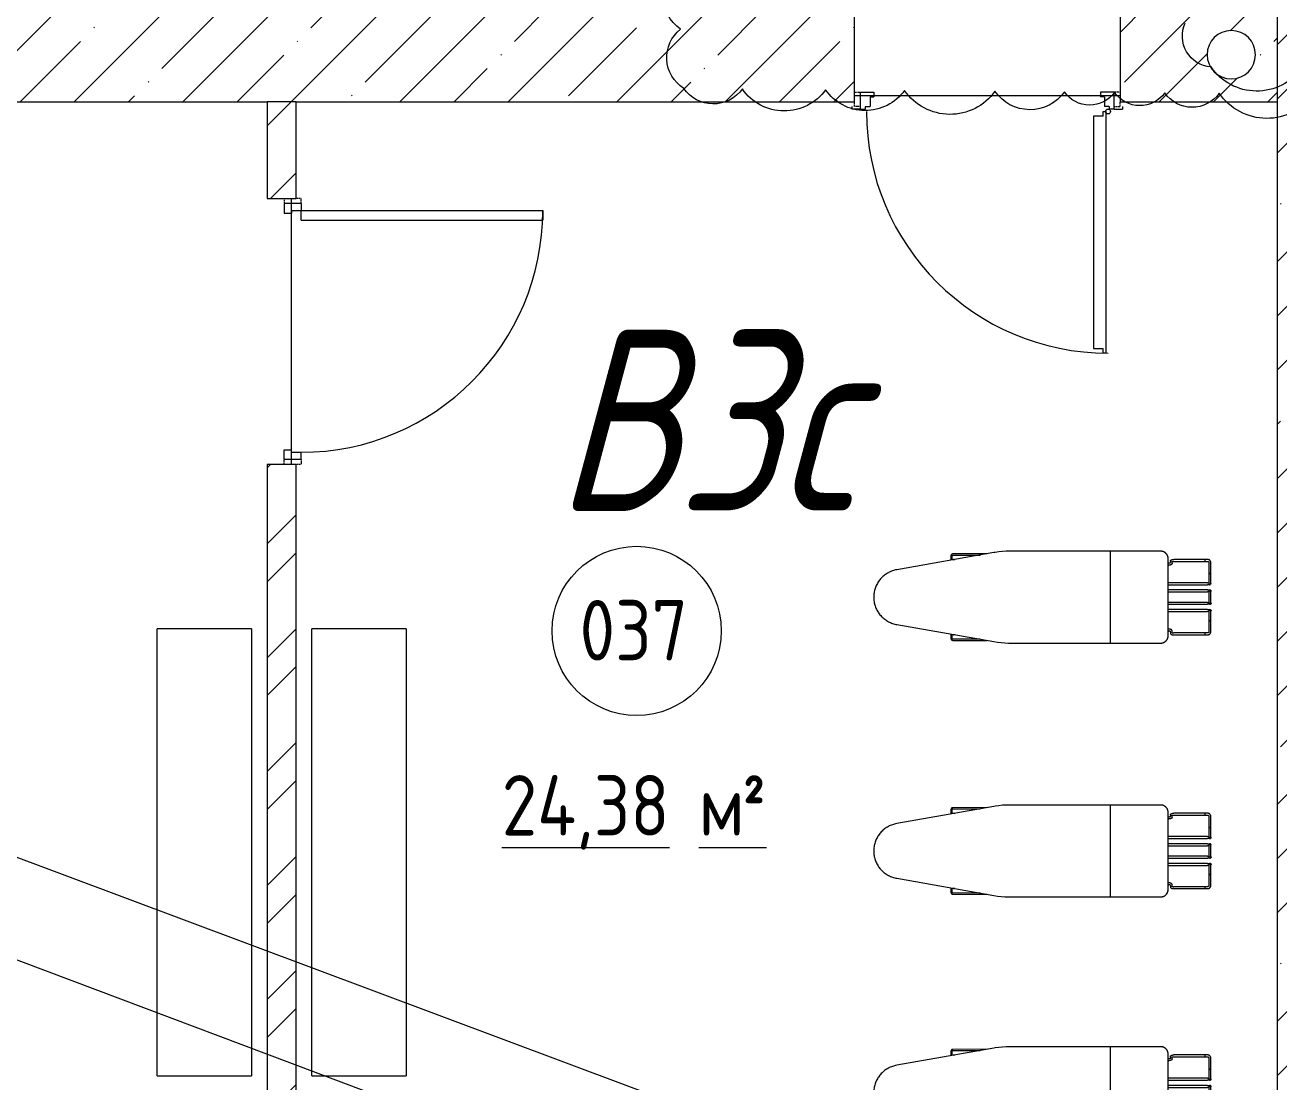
# Model space of a CAD drawing. Header units: millimetres. Extents: x -515342 to 330399, y -224905 to 507333.
# Drawn here: x -277410 to -272221, y -183124 to -178752 of the extents above; entities that cross this region are included whole.
import ezdxf

# ---------------------------------------------------------------- set-up
doc = ezdxf.new("R2010")
doc.units = ezdxf.units.MM
doc.linetypes.add('ASVP_Невидимые', pattern=[5, 3, -2])
doc.layers.get('0').update_dxf_attribs({"lineweight": 0})
for name, color, linetype, lineweight in [('Двери', 7, 'Continuous', 0), ('Марки помещений', 7, 'Continuous', 0), ('Мебель', 7, 'Continuous', 0), ('Оборудование', 7, 'Continuous', 0), ('Ответы', 4, 'Continuous', 0), ('Перекрытие', 7, 'Continuous', 0), ('Стены внутренние', 7, 'Continuous', 0), ('Стены несущие', 7, 'Continuous', 0), ('Стены перегородки', 7, 'Continuous', 0), ('Стены штриховка', 7, 'Continuous', 0), ('экспертиза ДУ', 1, 'Continuous', 0), ('экспертиза категории', 1, 'Continuous', 0)]:
    doc.layers.add(name, color=color, linetype=linetype, lineweight=lineweight)
doc.styles.add('GOST Common_1', font='', dxfattribs={"width": 0.9, "height": 250})
doc.styles.add('GOST Common_2', font='', dxfattribs={"width": 0.9, "height": 250})
doc.styles.add('mytext', font='isocpeur.ttf', dxfattribs={"width": 0.8, "oblique": 14.999978})
doc.styles.get('GOST Common_1').set_extended_font_data('GOST Common')
doc.styles.get('GOST Common_2').set_extended_font_data('GOST Common')

# ---------------------------------------------------------------- blocks, each defined once
blk = doc.blocks.new('СД_Люблино_Фасады_rvt-1-О_АР_П_-1_-3_000_План -1 этажа')
at = {"layer": 'Стены внутренние'}
h = blk.add_hatch(dxfattribs=at)
h.set_pattern_fill('FP_1', color=256, style=0, pattern_type=2)
h.set_pattern_definition([(45, (0, 0), (-224.5064, 224.5064), []), (45, (224.5, 0), (-224.5064, 224.5064), [396.875, -79.375, 3.353, -76.022])])
h.paths.add_polyline_path([(101935, 200), (101935, 7050), (101435, 7050), (101435, 200), (101545, 200)])
h.paths.add_polyline_path([(101935, 8550), (101935, 15405), (101435, 15405), (101435, 8550), (101545, 8550)])
at = {"layer": 'Стены несущие'}
blk.add_line((101435, 7050), (101435, 200), dxfattribs=at)
blk = doc.blocks.new('Дверь_Стальная_1 полотно - АР_Дверь_Внутренняя_1050х2080h_коробка__Г_Пр-10053426-О_АР_П_-1_-3_000_План -1 этажа')
at = {"layer": 'Двери', "lineweight": 18}
for p, q in [((-490, 235), (-490, 1235)), ((-490, 1235), (-480, 1235)), ((-480, 1235), (-480, 1215)), ((-439, 1215), (-480, 1215)), ((-439, 255), (-439, 1215)), ((-560, 215), (-560, 225)), ((-525, 225), (-560, 225)), ((-525, 225), (-505, 225)), ((-525, 225), (-525, 155)), ((-505, 215), (-505, 225)), ((-505, 215), (-485, 215)), ((-480, 235), (-490, 235)), ((-485, 174), (-485, 215)), ((-480, 255), (-480, 235)), ((-480, 255), (-439, 255)), ((505, 215), (485, 215)), ((485, 174), (485, 215)), ((525, 225), (505, 225)), ((505, 215), (505, 225)), ((525, 225), (525, 155)), ((525, 225), (560, 225)), ((560, 215), (560, 225)), ((-485, 174), (-469, 174)), ((-469, 155), (-469, 174)), ((485, 174), (469, 174)), ((469, 155), (469, 174)), ((-525, 155), (-469, 155)), ((525, 155), (469, 155))]:
    blk.add_line(p, q, dxfattribs=at)
at = {"layer": 'Двери', "linetype": 'ASVP_Невидимые', "lineweight": 18}
for p, q in [((-550, 215), (-550, 195)), ((-525, 215), (-550, 215)), ((525, 215), (550, 215)), ((550, 215), (550, 195)), ((-550, 155), (-525, 155)), ((550, 155), (525, 155))]:
    blk.add_line(p, q, dxfattribs=at)
at = {"layer": 'Двери', "lineweight": 18}
blk.add_circle((-500, 235), 10, dxfattribs=at)
blk.add_arc((-500, 235), 1000, 0, 90, dxfattribs=at)
blk = doc.blocks.new('Дверь_Деревянная_1 полотно - АР_Дверь_Межкомнатная_1000х2000h_полотно__Г_Пр-10560729-О_АР_П_-1_-3_000_План -1 этажа')
at = {"layer": 'Двери', "lineweight": 18}
for p, q in [((-500, 80), (-500, 1080)), ((-500, 1080), (-460, 1080)), ((-460, 80), (-460, 1080)), ((-530, 80), (-500, 80)), ((-530, 80), (-530, 10)), ((-500, 40), (-500, 80)), ((-460, 80), (-500, 80)), ((530, 80), (500, 80)), ((500, 40), (500, 80)), ((530, 80), (530, 10)), ((-530, 10), (-490, 10)), ((-500, 40), (-490, 40)), ((-490, 10), (-490, 40)), ((500, 40), (490, 40)), ((490, 10), (490, 40)), ((530, 10), (490, 10))]:
    blk.add_line(p, q, dxfattribs=at)
at = {"layer": 'Двери', "linetype": 'ASVP_Невидимые', "lineweight": 18}
for p, q in [((-550, 80), (-550, 60)), ((-530, 80), (-550, 80)), ((530, 80), (550, 80)), ((550, 80), (550, 60)), ((-550, 10), (-530, 10)), ((550, 10), (530, 10))]:
    blk.add_line(p, q, dxfattribs=at)
at = {"layer": 'Двери', "lineweight": 18}
blk.add_arc((-500, 80), 1000, 0, 90, dxfattribs=at)
blk = doc.blocks.new('doska-gladilnaya - doska-gladilnaya-9878633-О_АР_П_-1_-3_000_План -1 этажа')
at = {"layer": 'Оборудование'}
for p, q in [((-647.5, 156.1), (-656.9, 156.1)), ((-516.9, 156.1), (-647.5, 156.1)), ((-647.5, 155.9), (-647.5, 156.1)), ((-647.5, 156), (-647.5, 148.3)), ((-493.7, 160.1), (-493.7, -159.9)), ((160.7, 190.1), (-463.7, 190.1)), ((-253.5, -189.9), (-253.5, 190.1)), ((629.6, 113.4), (227.5, 184.3)), ((397.5, 178.9), (254.8, 179.5)), ((284, 174.3), (397.5, 173.9)), ((388.9, 155.8), (394.6, 155.8)), ((400, 171.4), (400, 153.5)), ((405, 152.6), (405, 171.4)), ((-670.9, 142.1), (-670.9, 97.6)), ((-662.9, 97.6), (-662.9, 142.1)), ((-656.9, 148.1), (-647.5, 148.1)), ((-647.5, 148.2), (-647.5, 148.5)), ((-647.5, 148.1), (-516.9, 148.1)), ((-510.9, 148.1), (-510.4, 140)), ((-502.5, 140.5), (-502.9, 148.5)), ((-493.7, 140.4), (-496.5, 140.4)), ((-496.5, 132.4), (-493.7, 132.4)), ((-662.9, 97.6), (-670.9, 97.6)), ((-670.9, 97.5), (-670.9, 65.7)), ((-670.8, 97.5), (-666.9, 97.5)), ((-666.9, 97.5), (-663, 97.5)), ((-662.9, 65.7), (-662.9, 97.5)), ((-493.7, 59.8), (-657.3, 59.8)), ((-670.9, 6.1), (-670.9, -6.1)), ((-662.9, -6.1), (-662.9, 6.1)), ((-657.3, 51.8), (-493.3, 51.8)), ((-493.3, 29.8), (-657.3, 29.8)), ((-657.3, 21.8), (-493.3, 21.8)), ((-493.3, -21.5), (-656.9, -21.5)), ((-656.9, -29.5), (-493.3, -29.5)), ((-493.3, -51.5), (-656.9, -51.5)), ((-670.9, -65.7), (-670.9, -97.5)), ((-670.9, -97.3), (-670.9, -141.9)), ((-670.9, -97.3), (-662.9, -97.3)), ((-666.9, -97.5), (-670.9, -97.5)), ((-662.9, -97.5), (-666.9, -97.5)), ((-662.9, -97.5), (-662.9, -65.7)), ((-662.9, -141.9), (-662.9, -97.3)), ((-656.9, -59.5), (-493.6, -59.5)), ((-647.5, -147.9), (-656.9, -147.9)), ((-516.9, -147.9), (-647.5, -147.9)), ((-647.5, -148.2), (-647.5, -147.9)), ((-647.5, -148), (-647.5, -155.7)), ((-647.5, -155.9), (-647.5, -155.6)), ((-510.4, -139.8), (-510.9, -147.8)), ((-502.9, -148.2), (-502.5, -140.2)), ((-493.6, -132.1), (-496.5, -132.1)), ((-496.5, -140.1), (-493.6, -140.1)), ((227.5, -184), (629.6, -113.1)), ((394.6, -155.6), (388.9, -155.6)), ((400, -153.3), (400, -171.1)), ((405, -171.1), (405, -152.4)), ((-656.9, -155.9), (-647.5, -155.9)), ((-647.5, -155.9), (-516.9, -155.9)), ((-463.7, -189.9), (160.7, -189.9)), ((254.9, -179.2), (397.5, -178.6)), ((397.5, -173.6), (284, -174.1))]:
    blk.add_line(p, q, dxfattribs=at)
at = {"layer": 'Оборудование', "flags": 128}
for points in [[(-656.9, 156.1), (-657.5, 156.1), (-658, 156.1), (-658.6, 156), (-659.1, 156), (-659.7, 155.9), (-660.2, 155.7), (-660.8, 155.6), (-661.3, 155.4), (-661.8, 155.2), (-662.3, 155), (-662.9, 154.8), (-663.4, 154.6), (-663.8, 154.3), (-664.3, 154), (-664.8, 153.7), (-665.3, 153.4), (-665.7, 153), (-666.1, 152.7), (-666.5, 152.3), (-666.9, 151.9), (-667.3, 151.5), (-667.7, 151.1), (-668, 150.6), (-668.4, 150.2), (-668.7, 149.7), (-669, 149.2), (-669.2, 148.7), (-669.5, 148.2), (-669.7, 147.7), (-669.9, 147.2), (-670.1, 146.7), (-670.3, 146.2), (-670.5, 145.6), (-670.6, 145.1), (-670.7, 144.5), (-670.8, 144), (-670.8, 143.4), (-670.9, 142.9), (-670.9, 142.3), (-670.9, 142.1)], [(-502.9, 148.5), (-502.9, 149), (-503, 149.6), (-503.2, 150.1), (-503.4, 150.6), (-503.6, 151), (-503.9, 151.5), (-504.2, 151.8), (-504.5, 152.2), (-504.8, 152.5), (-505.1, 152.8), (-505.4, 153.1), (-505.8, 153.3), (-506.1, 153.6), (-506.5, 153.8), (-506.8, 154), (-507.2, 154.2), (-507.5, 154.4), (-507.9, 154.5), (-508.3, 154.7), (-508.7, 154.8), (-509.1, 155), (-509.5, 155.1), (-509.9, 155.2), (-510.3, 155.3), (-510.7, 155.4), (-511.1, 155.5), (-511.6, 155.6), (-512, 155.7), (-512.4, 155.8), (-512.9, 155.9), (-513.3, 155.9), (-513.8, 156), (-514.2, 156), (-514.7, 156.1), (-515.1, 156.1), (-515.6, 156.1), (-516.1, 156.1), (-516.5, 156.1), (-516.9, 156.1)], [(-463.7, 190.1), (-464.9, 190.1), (-466.1, 190), (-467.2, 189.9), (-468.4, 189.8), (-469.6, 189.5), (-470.8, 189.3), (-471.9, 189), (-473.1, 188.6), (-474.2, 188.2), (-475.3, 187.8), (-476.4, 187.3), (-477.5, 186.7), (-478.6, 186.2), (-479.6, 185.6), (-480.6, 184.9), (-481.6, 184.2), (-482.5, 183.5), (-483.4, 182.7), (-484.3, 181.9), (-485.2, 181), (-486, 180.2), (-486.8, 179.3), (-487.5, 178.3), (-488.2, 177.3), (-488.9, 176.3), (-489.5, 175.3), (-490.1, 174.3), (-490.7, 173.2), (-491.2, 172.1), (-491.6, 171), (-492, 169.9), (-492.4, 168.7), (-492.7, 167.6), (-493, 166.4), (-493.2, 165.2), (-493.4, 164.1), (-493.5, 162.9), (-493.6, 161.7), (-493.7, 160.5), (-493.7, 160.1)], [(227.5, 184.3), (212.3, 186.7), (197, 188.4), (181.7, 189.6), (166.3, 190.1), (160.7, 190.1)], [(405, 171.4), (405, 171.7), (405, 172), (405, 172.3), (404.9, 172.6), (404.9, 172.9), (404.8, 173.2), (404.7, 173.4), (404.6, 173.7), (404.5, 174), (404.4, 174.3), (404.3, 174.6), (404.2, 174.8), (404, 175.1), (403.9, 175.4), (403.7, 175.6), (403.5, 175.8), (403.3, 176.1), (403.2, 176.3), (403, 176.5), (402.7, 176.7), (402.5, 177), (402.3, 177.1), (402.1, 177.3), (401.8, 177.5), (401.6, 177.7), (401.3, 177.8), (401, 178), (400.8, 178.1), (400.5, 178.2), (400.2, 178.4), (400, 178.5), (399.7, 178.6), (399.4, 178.6), (399.1, 178.7), (398.8, 178.8), (398.5, 178.8), (398.2, 178.8), (397.9, 178.9), (397.6, 178.9), (397.5, 178.9)], [(397.5, 173.9), (397.6, 173.9), (397.7, 173.9), (397.8, 173.8), (397.9, 173.8), (398, 173.8), (398.1, 173.8), (398.2, 173.8), (398.3, 173.7), (398.4, 173.7), (398.5, 173.7), (398.6, 173.6), (398.7, 173.6), (398.8, 173.5), (398.9, 173.5), (398.9, 173.4), (399, 173.4), (399.1, 173.3), (399.2, 173.2), (399.2, 173.2), (399.3, 173.1), (399.4, 173), (399.4, 173), (399.5, 172.9), (399.6, 172.8), (399.6, 172.7), (399.7, 172.6), (399.7, 172.5), (399.8, 172.4), (399.8, 172.4), (399.8, 172.3), (399.9, 172.2), (399.9, 172.1), (399.9, 172), (400, 171.9), (400, 171.8), (400, 171.7), (400, 171.6), (400, 171.5), (400, 171.4), (400, 171.4)], [(-662.9, 142.1), (-662.9, 142.4), (-662.9, 142.6), (-662.8, 142.9), (-662.8, 143.1), (-662.8, 143.3), (-662.7, 143.6), (-662.7, 143.8), (-662.6, 144), (-662.5, 144.3), (-662.4, 144.5), (-662.3, 144.7), (-662.2, 144.9), (-662.1, 145.1), (-662, 145.3), (-661.8, 145.5), (-661.7, 145.7), (-661.6, 145.9), (-661.4, 146.1), (-661.2, 146.3), (-661.1, 146.4), (-660.9, 146.6), (-660.7, 146.8), (-660.5, 146.9), (-660.3, 147.1), (-660.1, 147.2), (-659.9, 147.3), (-659.7, 147.4), (-659.5, 147.5), (-659.3, 147.6), (-659.1, 147.7), (-658.8, 147.8), (-658.6, 147.9), (-658.4, 148), (-658.1, 148), (-657.9, 148.1), (-657.7, 148.1), (-657.4, 148.1), (-657.2, 148.1), (-657, 148.1), (-656.9, 148.1)], [(-510.4, 146.8), (-510.4, 146.8), (-510.4, 146.8), (-510.5, 146.9), (-510.6, 146.9), (-510.7, 147), (-510.8, 147), (-510.9, 147.1), (-511, 147.2), (-511.2, 147.2), (-511.4, 147.3), (-511.6, 147.4), (-511.8, 147.5), (-512, 147.5), (-512.3, 147.6), (-512.5, 147.7), (-512.8, 147.7), (-513.1, 147.8), (-513.4, 147.8), (-513.7, 147.9), (-514, 147.9), (-514.3, 148), (-514.6, 148), (-514.9, 148), (-515.2, 148.1), (-515.6, 148.1), (-515.9, 148.1), (-516.2, 148.1), (-516.6, 148.1), (-516.9, 148.1)], [(-510.4, 140), (-510.4, 139.5), (-510.3, 139), (-510.1, 138.4), (-509.9, 137.9), (-509.7, 137.5), (-509.4, 137.1), (-509.2, 136.7), (-508.9, 136.3), (-508.5, 136), (-508.2, 135.7), (-507.9, 135.5), (-507.6, 135.2), (-507.2, 135), (-506.9, 134.7), (-506.5, 134.5), (-506.2, 134.4), (-505.8, 134.2), (-505.4, 134), (-505, 133.8), (-504.7, 133.7), (-504.3, 133.6), (-503.9, 133.4), (-503.5, 133.3), (-503, 133.2), (-502.6, 133.1), (-502.2, 133), (-501.8, 132.9), (-501.3, 132.8), (-500.9, 132.7), (-500.5, 132.7), (-500, 132.6), (-499.6, 132.6), (-499.1, 132.5), (-498.6, 132.5), (-498.2, 132.4), (-497.7, 132.4), (-497.3, 132.4), (-496.8, 132.4), (-496.5, 132.4)], [(-502.9, 141.7), (-502.9, 141.7), (-502.9, 141.7), (-502.8, 141.7), (-502.8, 141.6), (-502.7, 141.6), (-502.6, 141.5), (-502.4, 141.4), (-502.3, 141.4), (-502.1, 141.3), (-501.9, 141.2), (-501.7, 141.1), (-501.5, 141.1), (-501.3, 141), (-501, 140.9), (-500.8, 140.9), (-500.5, 140.8), (-500.2, 140.8), (-500, 140.7), (-499.7, 140.6), (-499.4, 140.6), (-499.1, 140.6), (-498.7, 140.5), (-498.4, 140.5), (-498.1, 140.5), (-497.8, 140.4), (-497.4, 140.4), (-497.1, 140.4), (-496.8, 140.4), (-496.5, 140.4)], [(629.6, -113.1), (634.1, -112.2), (638.6, -111.2), (643, -109.9), (647.4, -108.5), (651.7, -106.9), (656, -105.1), (660.1, -103.2), (664.2, -101.1), (668.2, -98.8), (672.1, -96.4), (676, -93.8), (679.7, -91.1), (683.2, -88.2), (686.7, -85.2), (690.1, -82.1), (693.3, -78.8), (696.4, -75.4), (699.3, -71.8), (702.1, -68.2), (704.8, -64.4), (707.3, -60.6), (709.7, -56.6), (711.8, -52.6), (713.9, -48.5), (715.7, -44.2), (717.4, -40), (718.9, -35.6), (720.3, -31.2), (721.5, -26.8), (722.4, -22.3), (723.2, -17.8), (723.9, -13.2), (724.3, -8.6), (724.6, -4), (724.6, 0.6), (724.5, 5.2), (724.2, 9.8), (723.8, 14.3), (723.1, 18.9), (722.3, 23.4), (721.2, 27.9), (720, 32.3), (718.7, 36.7), (717.1, 41.1), (715.4, 45.3), (713.5, 49.5), (711.5, 53.6), (709.2, 57.7), (706.9, 61.6), (704.3, 65.4), (701.6, 69.2), (698.8, 72.8), (695.8, 76.3), (692.7, 79.7), (689.5, 82.9), (686.1, 86.1), (682.6, 89), (679, 91.9), (675.2, 94.6), (671.4, 97.1), (667.5, 99.5), (663.5, 101.8), (659.4, 103.8), (655.2, 105.7), (650.9, 107.5), (646.6, 109), (642.2, 110.4), (637.8, 111.6), (633.3, 112.7), (629.6, 113.4)], [(-671.3, 55.8), (-671.3, 56), (-671.3, 56.1), (-671.3, 56.3), (-671.3, 56.5), (-671.2, 56.6), (-671.2, 56.8), (-671.2, 56.9), (-671.1, 57.1), (-671.1, 57.2), (-671, 57.4), (-670.9, 57.5), (-670.9, 57.7), (-670.8, 57.8), (-670.7, 58)], [(-667.3, 51.8), (-667.5, 51.8), (-667.6, 51.8), (-667.8, 51.9), (-668, 51.9), (-668.1, 51.9), (-668.3, 51.9), (-668.4, 52), (-668.6, 52), (-668.7, 52.1), (-668.9, 52.1), (-669, 52.2), (-669.2, 52.3), (-669.3, 52.4), (-669.4, 52.4), (-669.6, 52.5), (-669.7, 52.6), (-669.8, 52.7), (-670, 52.8), (-670.1, 52.9), (-670.2, 53), (-670.3, 53.2), (-670.4, 53.3), (-670.5, 53.4), (-670.6, 53.5), (-670.7, 53.7), (-670.8, 53.8), (-670.8, 53.9), (-670.9, 54.1), (-671, 54.2), (-671, 54.4), (-671.1, 54.5), (-671.1, 54.7), (-671.2, 54.8), (-671.2, 55), (-671.3, 55.1), (-671.3, 55.3), (-671.3, 55.5), (-671.3, 55.6), (-671.3, 55.8), (-671.3, 55.8)], [(-670.9, 65.7), (-670.9, 65.3), (-670.9, 64.9), (-670.9, 64.5), (-670.9, 64.1), (-670.9, 63.7), (-670.9, 63.3), (-670.9, 62.9), (-670.9, 62.5), (-670.9, 62.2), (-670.9, 61.8), (-670.9, 61.4), (-670.9, 61.1), (-670.9, 60.7), (-670.9, 60.4), (-670.9, 60), (-670.9, 59.7), (-670.9, 59.4), (-670.9, 59.1), (-670.9, 58.8), (-670.9, 58.5), (-670.9, 58.2), (-670.9, 58), (-670.9, 57.7), (-670.9, 57.5), (-670.9, 57.3), (-670.9, 57.1), (-670.9, 56.9), (-670.9, 56.7), (-670.9, 56.5), (-670.9, 56.4), (-670.9, 56.2), (-670.9, 56.1), (-670.9, 56), (-670.9, 55.9), (-670.9, 55.8), (-670.9, 55.8), (-670.9, 55.7), (-670.9, 55.7), (-670.9, 55.7)], [(-663.4, 59.8), (-663.1, 59.8), (-662.7, 59.8), (-662.4, 59.8), (-662, 59.8), (-661.7, 59.8), (-661.3, 59.8), (-660.9, 59.8), (-660.6, 59.8), (-660.2, 59.8), (-659.8, 59.8), (-659.4, 59.8), (-659, 59.8), (-658.6, 59.8), (-658.2, 59.8), (-657.8, 59.8), (-657.4, 59.8), (-657.3, 59.8)], [(-662.9, 55.7), (-662.9, 55.7), (-662.9, 55.7), (-662.9, 55.8), (-662.9, 55.8), (-662.9, 55.9), (-662.9, 56), (-662.9, 56.1), (-662.9, 56.2), (-662.9, 56.3), (-662.9, 56.5), (-662.9, 56.6), (-662.9, 56.8), (-662.9, 57), (-662.9, 57.2), (-662.9, 57.4), (-662.9, 57.7), (-662.9, 57.9), (-662.9, 58.2), (-662.9, 58.4), (-662.9, 58.7), (-662.9, 59), (-662.9, 59.3), (-662.9, 59.6), (-662.9, 60), (-662.9, 60.3), (-662.9, 60.6), (-662.9, 61), (-662.9, 61.3), (-662.9, 61.7), (-662.9, 62.1), (-662.9, 62.4), (-662.9, 62.8), (-662.9, 63.2), (-662.9, 63.6), (-662.9, 64), (-662.9, 64.4), (-662.9, 64.8), (-662.9, 65.2), (-662.9, 65.6), (-662.9, 65.7)], [(-671.3, 25.8), (-671.3, 26), (-671.3, 26.1), (-671.3, 26.3), (-671.3, 26.5), (-671.2, 26.6), (-671.2, 26.8), (-671.2, 26.9), (-671.1, 27.1), (-671.1, 27.2), (-671, 27.4), (-670.9, 27.5), (-670.9, 27.7), (-670.8, 27.8), (-670.7, 28), (-670.6, 28.1), (-670.5, 28.2), (-670.4, 28.3), (-670.3, 28.5), (-670.2, 28.6), (-670.1, 28.7), (-670, 28.8), (-669.9, 28.9), (-669.7, 29), (-669.6, 29.1), (-669.5, 29.2), (-669.3, 29.3), (-669.2, 29.4), (-669.1, 29.4), (-668.9, 29.5), (-668.8, 29.6), (-668.6, 29.6), (-668.5, 29.7), (-668.3, 29.7), (-668.2, 29.7), (-668, 29.8), (-667.8, 29.8), (-667.7, 29.8), (-667.5, 29.8), (-667.4, 29.8), (-667.3, 29.8)], [(-670.8, 23.9), (-670.9, 24.1), (-671, 24.2), (-671, 24.4), (-671.1, 24.5), (-671.1, 24.7), (-671.2, 24.8), (-671.2, 25), (-671.3, 25.1), (-671.3, 25.3), (-671.3, 25.5), (-671.3, 25.6), (-671.3, 25.8), (-671.3, 25.8)], [(-670.9, 25.7), (-670.9, 25.7), (-670.9, 25.6), (-670.9, 25.5), (-670.9, 25.4), (-670.9, 25.3), (-670.9, 25.1), (-670.9, 24.9), (-670.9, 24.7), (-670.9, 24.4), (-670.9, 24.1), (-670.9, 23.8), (-670.9, 23.5), (-670.9, 23.1), (-670.9, 22.7), (-670.9, 22.3), (-670.9, 21.8), (-670.9, 21.3), (-670.9, 20.8), (-670.9, 20.3), (-670.9, 19.7), (-670.9, 19.2), (-670.9, 18.6), (-670.9, 18), (-670.9, 17.3), (-670.9, 16.7), (-670.9, 16), (-670.9, 15.3), (-670.9, 14.6), (-670.9, 13.9), (-670.9, 13.2), (-670.9, 12.5), (-670.9, 11.7), (-670.9, 11), (-670.9, 10.2), (-670.9, 9.4), (-670.9, 8.6), (-670.9, 7.9), (-670.9, 7.1), (-670.9, 6.3), (-670.9, 6.1)], [(-670.3, 23.2), (-670.4, 23.3), (-670.5, 23.4), (-670.6, 23.5), (-670.7, 23.7)], [(-657.3, 51.8), (-657.7, 51.8), (-658.1, 51.8), (-658.5, 51.8), (-658.9, 51.8), (-659.3, 51.8), (-659.7, 51.8), (-660.1, 51.8), (-660.5, 51.8), (-660.8, 51.8), (-661.2, 51.8), (-661.6, 51.8), (-661.9, 51.8), (-662.3, 51.8), (-662.6, 51.8), (-663, 51.8), (-663.3, 51.8), (-663.6, 51.8), (-663.9, 51.8), (-664.2, 51.8), (-664.5, 51.8), (-664.8, 51.8), (-665, 51.8), (-665.3, 51.8), (-665.5, 51.8), (-665.7, 51.8), (-665.9, 51.8), (-666.1, 51.8), (-666.3, 51.8), (-666.5, 51.8), (-666.6, 51.8), (-666.8, 51.8), (-666.9, 51.8), (-667, 51.8), (-667.1, 51.8), (-667.2, 51.8), (-667.2, 51.8), (-667.3, 51.8), (-667.3, 51.8), (-667.3, 51.8)], [(-667.3, 29.8), (-667.3, 29.8), (-667.3, 29.8), (-667.2, 29.8), (-667.2, 29.8), (-667.1, 29.8), (-667, 29.8), (-666.9, 29.8), (-666.8, 29.8), (-666.7, 29.8), (-666.5, 29.8), (-666.4, 29.8), (-666.2, 29.8), (-666, 29.8), (-665.8, 29.8), (-665.6, 29.8), (-665.3, 29.8), (-665.1, 29.8), (-664.8, 29.8), (-664.6, 29.8), (-664.3, 29.8), (-664, 29.8), (-663.7, 29.8), (-663.4, 29.8), (-663.1, 29.8), (-662.7, 29.8), (-662.4, 29.8), (-662, 29.8), (-661.7, 29.8), (-661.3, 29.8), (-660.9, 29.8), (-660.6, 29.8), (-660.2, 29.8), (-659.8, 29.8), (-659.4, 29.8), (-659, 29.8), (-658.6, 29.8), (-658.2, 29.8), (-657.8, 29.8), (-657.4, 29.8), (-657.3, 29.8)], [(-657.3, 21.8), (-657.7, 21.8), (-658.1, 21.8), (-658.5, 21.8), (-658.9, 21.8), (-659.3, 21.8), (-659.7, 21.8), (-660.1, 21.8), (-660.5, 21.8), (-660.8, 21.8), (-661.2, 21.8), (-661.6, 21.8), (-661.9, 21.8), (-662.3, 21.8), (-662.6, 21.8), (-663, 21.8), (-663.3, 21.8), (-663.6, 21.8)], [(-662.9, 6.1), (-662.9, 6.9), (-662.9, 7.7), (-662.9, 8.4), (-662.9, 9.2), (-662.9, 10), (-662.9, 10.8), (-662.9, 11.5), (-662.9, 12.3), (-662.9, 13), (-662.9, 13.7), (-662.9, 14.4), (-662.9, 15.1), (-662.9, 15.8), (-662.9, 16.5), (-662.9, 17.2), (-662.9, 17.8), (-662.9, 18.4), (-662.9, 19), (-662.9, 19.6), (-662.9, 20.1), (-662.9, 20.7), (-662.9, 21.2), (-662.9, 21.7), (-662.9, 22.1), (-662.9, 22.6), (-662.9, 23), (-662.9, 23.4), (-662.9, 23.7), (-662.9, 24.1), (-662.9, 24.4), (-662.9, 24.6), (-662.9, 24.9), (-662.9, 25.1), (-662.9, 25.3), (-662.9, 25.4), (-662.9, 25.5), (-662.9, 25.6), (-662.9, 25.7), (-662.9, 25.7)], [(-670.9, -6.1), (-670.9, -6.9), (-670.9, -7.7), (-670.9, -8.4), (-670.9, -9.2), (-670.9, -10), (-670.9, -10.7), (-670.9, -11.5), (-670.9, -12.3), (-670.9, -13), (-670.9, -13.7), (-670.9, -14.4), (-670.9, -15.1), (-670.9, -15.8), (-670.9, -16.5), (-670.9, -17.2), (-670.9, -17.8), (-670.9, -18.4), (-670.9, -19), (-670.9, -19.6), (-670.9, -20.1), (-670.9, -20.7), (-670.9, -21.2), (-670.9, -21.7), (-670.9, -22.1), (-670.9, -22.6), (-670.9, -23), (-670.9, -23.4), (-670.9, -23.7), (-670.9, -24.1), (-670.9, -24.4), (-670.9, -24.6), (-670.9, -24.9), (-670.9, -25.1), (-670.9, -25.3), (-670.9, -25.4), (-670.9, -25.5), (-670.9, -25.6), (-670.9, -25.7), (-670.9, -25.7)], [(-670.9, -25.5), (-670.9, -25.4), (-670.9, -25.2), (-670.9, -25.1), (-670.8, -24.9), (-670.8, -24.8), (-670.8, -24.6), (-670.7, -24.4), (-670.7, -24.3), (-670.6, -24.1), (-670.6, -24), (-670.5, -23.8), (-670.4, -23.7), (-670.4, -23.6)], [(-670.9, -26.1), (-670.9, -25.9), (-670.9, -25.8), (-670.9, -25.6), (-670.9, -25.5)], [(-666.9, -29.5), (-667.1, -29.5), (-667.2, -29.5), (-667.4, -29.5), (-667.5, -29.5), (-667.7, -29.5), (-667.8, -29.4), (-668, -29.4), (-668.1, -29.3), (-668.3, -29.3), (-668.4, -29.2), (-668.6, -29.2), (-668.7, -29.1), (-668.9, -29), (-669, -28.9), (-669.1, -28.9), (-669.3, -28.8), (-669.4, -28.7), (-669.5, -28.6), (-669.6, -28.4), (-669.8, -28.3), (-669.9, -28.2), (-670, -28.1), (-670.1, -28), (-670.2, -27.8), (-670.3, -27.7), (-670.3, -27.6)], [(-669.8, -52.8), (-669.7, -52.7), (-669.6, -52.6), (-669.4, -52.5), (-669.3, -52.4), (-669.2, -52.3), (-669.1, -52.2), (-668.9, -52.1), (-668.8, -52), (-668.6, -51.9), (-668.5, -51.9), (-668.3, -51.8), (-668.2, -51.8), (-668, -51.7), (-667.9, -51.7), (-667.7, -51.6), (-667.6, -51.6), (-667.4, -51.6), (-667.3, -51.6), (-667.1, -51.6), (-666.9, -51.5), (-666.9, -51.5)], [(-656.9, -29.5), (-657.3, -29.5), (-657.7, -29.5), (-658.1, -29.5), (-658.5, -29.5), (-658.9, -29.5), (-659.3, -29.5), (-659.7, -29.5), (-660, -29.5), (-660.4, -29.5), (-660.8, -29.5), (-661.1, -29.5), (-661.5, -29.5), (-661.9, -29.5), (-662.2, -29.5), (-662.5, -29.5), (-662.9, -29.5), (-663.2, -29.5), (-663.5, -29.5), (-663.8, -29.5), (-664.1, -29.5), (-664.3, -29.5), (-664.6, -29.5), (-664.8, -29.5), (-665.1, -29.5), (-665.3, -29.5), (-665.5, -29.5), (-665.7, -29.5), (-665.9, -29.5), (-666.1, -29.5), (-666.2, -29.5), (-666.3, -29.5), (-666.5, -29.5), (-666.6, -29.5), (-666.7, -29.5), (-666.7, -29.5), (-666.8, -29.5), (-666.8, -29.5), (-666.9, -29.5), (-666.9, -29.5)], [(-666.9, -51.5), (-666.9, -51.5), (-666.9, -51.5), (-666.8, -51.5), (-666.8, -51.5), (-666.7, -51.5), (-666.6, -51.5), (-666.5, -51.5), (-666.4, -51.5), (-666.2, -51.5), (-666.1, -51.5), (-665.9, -51.5), (-665.8, -51.5), (-665.6, -51.5), (-665.4, -51.5), (-665.1, -51.5), (-664.9, -51.5), (-664.7, -51.5), (-664.4, -51.5), (-664.1, -51.5), (-663.9, -51.5), (-663.6, -51.5), (-663.3, -51.5), (-662.9, -51.5), (-662.6, -51.5), (-662.3, -51.5), (-662, -51.5), (-661.6, -51.5), (-661.2, -51.5), (-660.9, -51.5), (-660.5, -51.5), (-660.1, -51.5), (-659.8, -51.5), (-659.4, -51.5), (-659, -51.5), (-658.6, -51.5), (-658.2, -51.5), (-657.8, -51.5), (-657.4, -51.5), (-657, -51.5), (-656.9, -51.5)], [(-663.6, -21.5), (-663.3, -21.5), (-662.9, -21.5), (-662.6, -21.5), (-662.3, -21.5), (-662, -21.5), (-661.6, -21.5), (-661.2, -21.5), (-660.9, -21.5), (-660.5, -21.5), (-660.1, -21.5), (-659.8, -21.5), (-659.4, -21.5), (-659, -21.5), (-658.6, -21.5), (-658.2, -21.5), (-657.8, -21.5), (-657.4, -21.5), (-657, -21.5), (-656.9, -21.5)], [(-662.9, -25.7), (-662.9, -25.7), (-662.9, -25.6), (-662.9, -25.5), (-662.9, -25.4), (-662.9, -25.3), (-662.9, -25.1), (-662.9, -24.9), (-662.9, -24.7), (-662.9, -24.4), (-662.9, -24.1), (-662.9, -23.8), (-662.9, -23.5), (-662.9, -23.1), (-662.9, -22.7), (-662.9, -22.3), (-662.9, -21.8), (-662.9, -21.3), (-662.9, -20.8), (-662.9, -20.3), (-662.9, -19.7), (-662.9, -19.2), (-662.9, -18.6), (-662.9, -18), (-662.9, -17.3), (-662.9, -16.7), (-662.9, -16), (-662.9, -15.3), (-662.9, -14.6), (-662.9, -13.9), (-662.9, -13.2), (-662.9, -12.5), (-662.9, -11.7), (-662.9, -11), (-662.9, -10.2), (-662.9, -9.4), (-662.9, -8.6), (-662.9, -7.9), (-662.9, -7.1), (-662.9, -6.3), (-662.9, -6.1)], [(-670.9, -55.5), (-670.9, -55.4), (-670.9, -55.2), (-670.9, -55.1), (-670.8, -54.9), (-670.8, -54.8), (-670.8, -54.6), (-670.7, -54.4), (-670.7, -54.3), (-670.6, -54.1), (-670.6, -54), (-670.5, -53.8), (-670.4, -53.7), (-670.4, -53.6), (-670.3, -53.4), (-670.2, -53.3), (-670.1, -53.2), (-670, -53)], [(-670.7, -56.8), (-670.7, -56.7), (-670.8, -56.5), (-670.8, -56.4), (-670.8, -56.2), (-670.9, -56.1), (-670.9, -55.9), (-670.9, -55.8), (-670.9, -55.6), (-670.9, -55.5)], [(-670.9, -55.7), (-670.9, -55.7), (-670.9, -55.7), (-670.9, -55.8), (-670.9, -55.8), (-670.9, -55.9), (-670.9, -56), (-670.9, -56.1), (-670.9, -56.2), (-670.9, -56.3), (-670.9, -56.5), (-670.9, -56.6), (-670.9, -56.8), (-670.9, -57), (-670.9, -57.2), (-670.9, -57.4), (-670.9, -57.7), (-670.9, -57.9), (-670.9, -58.2), (-670.9, -58.4), (-670.9, -58.7), (-670.9, -59), (-670.9, -59.3), (-670.9, -59.6), (-670.9, -60), (-670.9, -60.3), (-670.9, -60.6), (-670.9, -61), (-670.9, -61.3), (-670.9, -61.7), (-670.9, -62.1), (-670.9, -62.4), (-670.9, -62.8), (-670.9, -63.2), (-670.9, -63.6), (-670.9, -64), (-670.9, -64.4), (-670.9, -64.8), (-670.9, -65.2), (-670.9, -65.6), (-670.9, -65.7)], [(-656.9, -59.5), (-657.3, -59.5), (-657.7, -59.5), (-658.1, -59.5), (-658.5, -59.5), (-658.9, -59.5), (-659.3, -59.5), (-659.7, -59.5), (-660, -59.5), (-660.4, -59.5), (-660.8, -59.5), (-661.1, -59.5), (-661.5, -59.5), (-661.9, -59.5), (-662.2, -59.5), (-662.5, -59.5), (-662.9, -59.5), (-663.2, -59.5)], [(-662.9, -65.7), (-662.9, -65.3), (-662.9, -64.9), (-662.9, -64.5), (-662.9, -64.1), (-662.9, -63.7), (-662.9, -63.3), (-662.9, -62.9), (-662.9, -62.5), (-662.9, -62.2), (-662.9, -61.8), (-662.9, -61.4), (-662.9, -61.1), (-662.9, -60.7), (-662.9, -60.4), (-662.9, -60), (-662.9, -59.7), (-662.9, -59.4), (-662.9, -59.1), (-662.9, -58.8), (-662.9, -58.5), (-662.9, -58.2), (-662.9, -58), (-662.9, -57.7), (-662.9, -57.5), (-662.9, -57.3), (-662.9, -57.1), (-662.9, -56.9), (-662.9, -56.7), (-662.9, -56.5), (-662.9, -56.4), (-662.9, -56.2), (-662.9, -56.1), (-662.9, -56), (-662.9, -55.9), (-662.9, -55.8), (-662.9, -55.8), (-662.9, -55.7), (-662.9, -55.7), (-662.9, -55.7)], [(-670.9, -141.9), (-670.9, -142.4), (-670.8, -143), (-670.8, -143.5), (-670.7, -144.1), (-670.6, -144.6), (-670.5, -145.2), (-670.3, -145.7), (-670.2, -146.3), (-670, -146.8), (-669.8, -147.3), (-669.6, -147.8), (-669.3, -148.3), (-669, -148.8), (-668.8, -149.3), (-668.4, -149.8), (-668.1, -150.2), (-667.8, -150.7), (-667.4, -151.1), (-667, -151.5), (-666.6, -151.9), (-666.2, -152.3), (-665.8, -152.7), (-665.4, -153), (-664.9, -153.3), (-664.5, -153.6), (-664, -153.9), (-663.5, -154.2), (-663, -154.5), (-662.5, -154.7), (-662, -154.9), (-661.4, -155.1), (-660.9, -155.3), (-660.4, -155.4), (-659.8, -155.6), (-659.3, -155.7), (-658.7, -155.7), (-658.2, -155.8), (-657.6, -155.8), (-657, -155.9), (-656.9, -155.9)], [(-656.9, -147.9), (-657.1, -147.9), (-657.4, -147.8), (-657.6, -147.8), (-657.8, -147.8), (-658.1, -147.7), (-658.3, -147.7), (-658.5, -147.6), (-658.8, -147.6), (-659, -147.5), (-659.2, -147.4), (-659.4, -147.3), (-659.7, -147.2), (-659.9, -147.1), (-660.1, -146.9), (-660.3, -146.8), (-660.5, -146.7), (-660.7, -146.5), (-660.8, -146.4), (-661, -146.2), (-661.2, -146), (-661.4, -145.9), (-661.5, -145.7), (-661.7, -145.5), (-661.8, -145.3), (-661.9, -145.1), (-662.1, -144.9), (-662.2, -144.7), (-662.3, -144.5), (-662.4, -144.3), (-662.5, -144), (-662.6, -143.8), (-662.6, -143.6), (-662.7, -143.4), (-662.8, -143.1), (-662.8, -142.9), (-662.8, -142.6), (-662.9, -142.4), (-662.9, -142.2), (-662.9, -141.9), (-662.9, -141.9)], [(-510.4, -146.5), (-510.4, -146.5), (-510.4, -146.6), (-510.5, -146.6), (-510.6, -146.6), (-510.7, -146.7), (-510.8, -146.8), (-510.9, -146.8), (-511, -146.9), (-511.2, -147), (-511.4, -147), (-511.6, -147.1), (-511.8, -147.2), (-512, -147.3), (-512.3, -147.3), (-512.5, -147.4), (-512.8, -147.4), (-513.1, -147.5), (-513.4, -147.6), (-513.7, -147.6), (-514, -147.7), (-514.3, -147.7), (-514.6, -147.7), (-514.9, -147.8), (-515.2, -147.8), (-515.6, -147.8), (-515.9, -147.8), (-516.2, -147.9), (-516.6, -147.9), (-516.9, -147.9)], [(-502.9, -148.2), (-502.9, -148.8), (-503, -149.3), (-503.2, -149.8), (-503.4, -150.3), (-503.6, -150.8), (-503.9, -151.2), (-504.2, -151.6), (-504.5, -151.9), (-504.8, -152.2), (-505.1, -152.5), (-505.4, -152.8), (-505.8, -153.1), (-506.1, -153.3), (-506.5, -153.5), (-506.8, -153.7), (-507.2, -153.9), (-507.5, -154.1), (-507.9, -154.3), (-508.3, -154.4), (-508.7, -154.6), (-509.1, -154.7), (-509.5, -154.8), (-509.9, -155), (-510.3, -155.1), (-510.7, -155.2), (-511.1, -155.3), (-511.6, -155.4), (-512, -155.4), (-512.4, -155.5), (-512.9, -155.6), (-513.3, -155.6), (-513.8, -155.7), (-514.2, -155.7), (-514.7, -155.8), (-515.1, -155.8), (-515.6, -155.8), (-516.1, -155.9), (-516.5, -155.9), (-516.9, -155.9)], [(-510.4, -139.8), (-510.4, -139.2), (-510.3, -138.7), (-510.1, -138.2), (-509.9, -137.7), (-509.7, -137.2), (-509.4, -136.8), (-509.2, -136.4), (-508.9, -136.1), (-508.5, -135.7), (-508.2, -135.4), (-507.9, -135.2), (-507.6, -134.9), (-507.2, -134.7), (-506.9, -134.5), (-506.5, -134.3), (-506.2, -134.1), (-505.8, -133.9), (-505.4, -133.7), (-505, -133.6), (-504.7, -133.4), (-504.3, -133.3), (-503.9, -133.2), (-503.5, -133), (-503, -132.9), (-502.6, -132.8), (-502.2, -132.7), (-501.8, -132.6), (-501.3, -132.5), (-500.9, -132.5), (-500.5, -132.4), (-500, -132.3), (-499.6, -132.3), (-499.1, -132.2), (-498.6, -132.2), (-498.2, -132.2), (-497.7, -132.1), (-497.3, -132.1), (-496.8, -132.1), (-496.5, -132.1)], [(-502.9, -141.5), (-502.9, -141.4), (-502.9, -141.4), (-502.8, -141.4), (-502.8, -141.3), (-502.7, -141.3), (-502.6, -141.2), (-502.4, -141.2), (-502.3, -141.1), (-502.1, -141), (-501.9, -140.9), (-501.7, -140.9), (-501.5, -140.8), (-501.3, -140.7), (-501, -140.7), (-500.8, -140.6), (-500.5, -140.5), (-500.2, -140.5), (-500, -140.4), (-499.7, -140.4), (-499.4, -140.3), (-499.1, -140.3), (-498.7, -140.2), (-498.4, -140.2), (-498.1, -140.2), (-497.8, -140.2), (-497.4, -140.1), (-497.1, -140.1), (-496.8, -140.1), (-496.5, -140.1)], [(-493.7, -159.9), (-493.6, -161.1), (-493.6, -162.3), (-493.4, -163.5), (-493.3, -164.6), (-493.1, -165.8), (-492.8, -167), (-492.5, -168.2), (-492.1, -169.3), (-491.7, -170.4), (-491.3, -171.5), (-490.8, -172.6), (-490.3, -173.7), (-489.7, -174.8), (-489.1, -175.8), (-488.4, -176.8), (-487.7, -177.8), (-487, -178.7), (-486.2, -179.6), (-485.4, -180.5), (-484.6, -181.4), (-483.7, -182.2), (-482.8, -183), (-481.8, -183.7), (-480.9, -184.4), (-479.9, -185.1), (-478.8, -185.7), (-477.8, -186.3), (-476.7, -186.9), (-475.6, -187.4), (-474.5, -187.8), (-473.4, -188.2), (-472.3, -188.6), (-471.1, -188.9), (-469.9, -189.2), (-468.8, -189.4), (-467.6, -189.6), (-466.4, -189.7), (-465.2, -189.8), (-464, -189.9), (-463.7, -189.9)], [(160.7, -189.9), (176.1, -189.6), (191.4, -188.6), (206.8, -187.1), (222, -184.9), (227.5, -184)], [(397.5, -178.6), (397.8, -178.6), (398.1, -178.6), (398.4, -178.5), (398.7, -178.5), (399, -178.4), (399.3, -178.4), (399.6, -178.3), (399.9, -178.2), (400.2, -178.1), (400.5, -178), (400.7, -177.9), (401, -177.7), (401.3, -177.6), (401.5, -177.4), (401.8, -177.3), (402, -177.1), (402.3, -176.9), (402.5, -176.7), (402.7, -176.5), (402.9, -176.3), (403.1, -176.1), (403.3, -175.8), (403.5, -175.6), (403.7, -175.4), (403.8, -175.1), (404, -174.9), (404.1, -174.6), (404.3, -174.3), (404.4, -174.1), (404.5, -173.8), (404.6, -173.5), (404.7, -173.2), (404.8, -172.9), (404.9, -172.6), (404.9, -172.3), (405, -172), (405, -171.7), (405, -171.4), (405, -171.1), (405, -171.1)], [(400, -171.1), (400, -171.2), (400, -171.3), (400, -171.4), (400, -171.5), (400, -171.6), (399.9, -171.7), (399.9, -171.8), (399.9, -171.9), (399.9, -172), (399.8, -172.1), (399.8, -172.2), (399.7, -172.2), (399.7, -172.3), (399.6, -172.4), (399.6, -172.5), (399.5, -172.6), (399.5, -172.7), (399.4, -172.7), (399.3, -172.8), (399.3, -172.9), (399.2, -173), (399.1, -173), (399, -173.1), (398.9, -173.1), (398.9, -173.2), (398.8, -173.2), (398.7, -173.3), (398.6, -173.3), (398.5, -173.4), (398.4, -173.4), (398.3, -173.5), (398.2, -173.5), (398.1, -173.5), (398, -173.5), (397.9, -173.6), (397.8, -173.6), (397.7, -173.6), (397.6, -173.6), (397.5, -173.6), (397.5, -173.6)]]:
    blk.add_lwpolyline(points, dxfattribs=at)
at = {"layer": 'Оборудование'}
for centre, radius, start, end in [((-463.7, 160.1), 30, 165, 180), ((-463.7, 160.1), 30, 135, 150), ((-463.7, 160.1), 30, 90, 105), ((-667.3, 55.8), 4, 150, 180), ((-667.3, 55.8), 4, 180, 315), ((-666.9, 55.7), 4, 165, 210), ((-666.9, 55.7), 4, 225, 270), ((-666.9, 55.7), 4, 270, 315), ((-666.9, 55.7), 4, 330, 15), ((-667.3, 25.8), 4, 30, 180), ((-667.3, 25.8), 4, 180, 225), ((-666.9, 25.7), 4, 90, 150), ((-666.9, 25.7), 4, 30, 90), ((-666.9, 25.7), 4, 330, 0), ((-666.9, -25.5), 4, 150, 180), ((-666.9, -25.7), 4, 150, 180), ((-666.9, -25.5), 4, 210, 330), ((-666.9, -25.7), 4, 210, 270), ((-666.9, -55.5), 4, 45, 135), ((-666.9, -55.7), 4, 90, 135), ((-666.9, -25.7), 4, 270, 330), ((-666.9, -55.7), 4, 45, 90), ((-666.9, -25.5), 4, 360, 30), ((-666.9, -25.7), 4, 0, 30), ((-666.9, -55.5), 4, 150, 180), ((-666.9, -55.7), 4, 150, 195), ((-666.9, -55.5), 4, 180, 195), ((-666.9, -55.5), 4, 360, 30), ((-666.9, -55.7), 4, 345, 30), ((-666.9, -55.5), 4, 345, 360), ((-463.7, -159.9), 30, 180, 195), ((-463.7, -159.9), 30, 225, 240), ((-463.7, -159.9), 30, 255, 270)]:
    blk.add_arc(centre, radius, start, end, dxfattribs=at)
for centre, major_axis, start_param, end_param in [((395, 150.9), (-1.18, 4.86), 5.303834, 6.089232), ((395, -150.6), (1.18, 4.86), 3.335546, 4.120944)]:
    blk.add_ellipse(centre, major_axis=major_axis, ratio=0.811367, start_param=start_param, end_param=end_param, dxfattribs=at)
blk = doc.blocks.new('Shelf _1_ - 1850 x 1850 x 390mm-9875054-О_АР_П_-1_-3_000_План -1 этажа')
at = {"layer": 'Мебель'}
for p, q in [((-677.9, 265.1), (1172.1, 265.1)), ((-677.9, 265.1), (-677.9, -124.9)), ((1172.1, -124.9), (1172.1, 265.1)), ((1172.1, -124.9), (-677.9, -124.9))]:
    blk.add_line(p, q, dxfattribs=at)
blk = doc.blocks.new('Shelf _1_ - 1850 x 1850 x 390mm-9691389-О_АР_П_-1_-3_000_План -1 этажа')
at = {"layer": 'Мебель'}
for p, q in [((-677.9, 124.9), (1172.1, 124.9)), ((-677.9, 124.9), (-677.9, -265.1)), ((1172.1, -265.1), (1172.1, 124.9)), ((1172.1, -265.1), (-677.9, -265.1))]:
    blk.add_line(p, q, dxfattribs=at)
blk = doc.blocks.new('ASVP_Марка_Помещение_ДваЗначения - Номер Площадь-685795-О_АР_П_-1_-3_000_План -1 этажа')
at = {"layer": 'Марки помещений'}
blk.add_circle((0, 0), 3.5, dxfattribs=at)

msp = doc.modelspace()

# ---------------------------------------------------------------- hatches: boundary and pattern name
at = {"layer": 'Стены внутренние'}
h = msp.add_hatch(dxfattribs=at)
h.set_pattern_fill('FP_1', color=256, style=0, pattern_type=2)
h.set_pattern_definition([(45, (-373662.94, -185274.45), (-224.5064, 224.5064), []), (45, (-373438.43, -185274.45), (-224.5064, 224.5064), [396.875, -79.375, 3.353, -76.022])])
h.paths.add_polyline_path([(-272226.5959, -179069.4503), (-272226.5959, -178679.4503), (-272877.9357, -178679.4503), (-272877.9357, -179069.4503)])
h.paths.add_polyline_path([(-273977.9357, -179069.4503), (-273977.9357, -178679.4503), (-278827.9357, -178679.4503), (-278827.9357, -179069.4503), (-275587.2952, -179069.4503)])
h.paths.add_polyline_path([(-279927.9357, -179069.4503), (-279927.9357, -178679.4503), (-286321.5959, -178679.4503), (-286321.5959, -179069.4503), (-280507.9357, -179069.4503)])
h.paths.add_polyline_path([(-287447.9357, -179069.4503), (-287421.5959, -179069.4503), (-287421.5959, -178679.4503), (-287447.9357, -178679.4503)])
h.paths.add_polyline_path([(-272400.5709, -178972.9311), (-272435.3005, -178972.9311), (-272467.9357, -178961.0529), (-272494.5401, -178938.7291), (-272511.9049, -178908.6524), (-272517.9357, -178874.4503), (-272511.9049, -178840.2483), (-272494.5401, -178810.1716), (-272467.9357, -178787.8478), (-272435.3005, -178775.9696), (-272400.5709, -178775.9696), (-272367.9357, -178787.8478), (-272341.3312, -178810.1716), (-272323.9664, -178840.2483), (-272317.9357, -178874.4503), (-272323.9664, -178908.6524), (-272341.3312, -178938.7291), (-272367.9357, -178961.0529)])
h.paths.add_polyline_path([(-280800.5709, -178972.9311), (-280835.3005, -178972.9311), (-280867.9357, -178961.0529), (-280894.5401, -178938.7291), (-280911.9049, -178908.6524), (-280917.9357, -178874.4503), (-280911.9049, -178840.2483), (-280894.5401, -178810.1716), (-280867.9357, -178787.8478), (-280835.3005, -178775.9696), (-280800.5709, -178775.9696), (-280767.9357, -178787.8478), (-280741.3312, -178810.1716), (-280723.9664, -178840.2483), (-280717.9357, -178874.4503), (-280723.9664, -178908.6524), (-280741.3312, -178938.7291), (-280767.9357, -178961.0529), (-280791.2771, -178969.5485)])
h = msp.add_hatch(dxfattribs=at)
h.set_pattern_fill('FP_2', color=256, style=0, pattern_type=2)
h.set_pattern_definition([(45, (-373662.94, -185274.45), (-235.7317, 235.7317), []), (45, (-373505.78, -185274.45), (-235.7317, 235.7317), [])])
h.paths.add_polyline_path([(-276287.9357, -185074.4503), (-276287.9357, -180569.4503), (-276407.9357, -180569.4503), (-276407.9357, -185074.4503)])
h.paths.add_polyline_path([(-276407.9357, -179469.4503), (-276287.9357, -179469.4503), (-276287.9357, -179069.4503), (-276407.9357, -179069.4503)])

# ---------------------------------------------------------------- linework, layer by layer
at = {"layer": 'Ответы'}
for points in [[(-271319.7903, -178652.1182, -0.52056705), (-271306.4205, -179023.9473, -0.52056705), (-271497.712, -179043.1684, -0.52056705), (-271770.658, -179040.6572, -0.52056705), (-272075.7325, -179037.8504, -0.52056705), (-272467.5736, -179034.2453, -0.52056705), (-272693.6757, -179032.1651, -0.52056705), (-272901.205, -179030.2557, -0.52056705), (-273108.2338, -179028.351, -0.52056705), (-273396.2553, -179025.7011, -0.52056705), (-273770.2804, -179022.2599, -0.52056705), (-274096.9062, -179019.2548, -0.52056705), (-274441.2381, -179016.0868, -0.52056705), (-274683.9415, -179013.8539, -0.52056705), (-274697.1363, -178769.0731, -0.52056705), (-274695.779, -178491.0711, -0.52056705)], [(-269660.9206, -178655.6913, -0.52056705), (-269741.7726, -178950.7261, -0.52056705), (-270042.7823, -178947.9567, -0.52056705), (-270254.3764, -178946.0099, -0.52056705), (-270495.1512, -178943.7947, -0.52056705), (-270847.1307, -178940.5564, -0.52056705), (-271124.6298, -178938.0033, -0.52056705), (-271382.0487, -178935.6349, -0.52056705), (-271728.6571, -178932.446, -0.52056705), (-272125.8204, -178928.792, -0.52056705), (-272501.9695, -178925.3313, -0.52056705), (-272609.3685, -178743.7561, -0.52056705)]]:
    msp.add_lwpolyline(points, format="xyb", dxfattribs=at)
at = {"layer": 'Перекрытие'}
for p, q in [((-273977.9357, -179043.9503), (-272877.9357, -179043.9503)), ((-276307.9357, -180569.4503), (-276307.9357, -179469.4503))]:
    msp.add_line(p, q, dxfattribs=at)
at = {"layer": 'Стены несущие'}
for p, q in [((-273977.9357, -179069.4503), (-273977.9357, -178679.4503)), ((-272877.9357, -178679.4503), (-272877.9357, -179069.4503)), ((-272226.5959, -179069.4503), (-272226.5959, -178679.4503)), ((-278827.9357, -179069.4503), (-276407.9357, -179069.4503)), ((-276287.9357, -179069.4503), (-273977.9357, -179069.4503)), ((-272877.9357, -179069.4503), (-272226.5959, -179069.4503))]:
    msp.add_line(p, q, dxfattribs=at)
for start, end in [(0, 180), (180, 0)]:
    msp.add_arc((-272417.9357, -178874.4503), 100, start, end, dxfattribs=at)
at = {"layer": 'Стены перегородки'}
for p, q in [((-276407.9357, -179069.4503), (-276407.9357, -179469.4503)), ((-276287.9357, -179469.4503), (-276287.9357, -179069.4503)), ((-276407.9357, -179469.4503), (-276287.9357, -179469.4503)), ((-276407.9357, -180569.4503), (-276407.9357, -185074.4503)), ((-276287.9357, -180569.4503), (-276407.9357, -180569.4503)), ((-276287.9357, -185074.4503), (-276287.9357, -180569.4503))]:
    msp.add_line(p, q, dxfattribs=at)
at = {"layer": 'Стены штриховка'}
msp.add_line((-276287.9357, -179069.4503), (-276407.9357, -179069.4503), dxfattribs=at)
at = {"layer": 'экспертиза ДУ', "elevation": 0}
for points in [[(-484408.3576, -104842.0369), (-274887.6548, -183580.3606)], [(-274013.829, -183478.2929), (-484408.3576, -104842.0369)]]:
    msp.add_lwpolyline(points, dxfattribs=at)

# ---------------------------------------------------------------- block references
msp.add_blockref('СД_Люблино_Фасады_rvt-1-О_АР_П_-1_-3_000_План -1 этажа', (-373662.9357, -185274.4503))
at = {"layer": 'Двери'}
for name, p, rotation in [('Дверь_Стальная_1 полотно - АР_Дверь_Внутренняя_1050х2080h_коробка__Г_Пр-10053426-О_АР_П_-1_-3_000_План -1 этажа', (-273427.9357, -178874.4503), 180), ('Дверь_Деревянная_1 полотно - АР_Дверь_Межкомнатная_1000х2000h_полотно__Г_Пр-10560729-О_АР_П_-1_-3_000_План -1 этажа', (-276347.9357, -180019.4503), 269.9999999999998)]:
    msp.add_blockref(name, p, dxfattribs=dict(at, rotation=rotation))
at = {"layer": 'Марки помещений', "xscale": 99.99999999999993, "yscale": 99.99999999999993, "zscale": 99.99999999999993}
msp.add_blockref('ASVP_Марка_Помещение_ДваЗначения - Номер Площадь-685795-О_АР_П_-1_-3_000_План -1 этажа', (-274879.0179, -181258.3377), dxfattribs=at)
at = {"layer": 'Мебель'}
for name, p, rotation in [('Shelf _1_ - 1850 x 1850 x 390mm-9691389-О_АР_П_-1_-3_000_План -1 этажа', (-276597.8274, -181927.3966), 270.0000000000002), ('Shelf _1_ - 1850 x 1850 x 390mm-9875054-О_АР_П_-1_-3_000_План -1 этажа', (-276098.0439, -181927.3966), 269.9999999999998)]:
    msp.add_blockref(name, p, dxfattribs=dict(at, rotation=rotation))
at = {"layer": 'Оборудование', "rotation": 180}
for p in [(-273173.2328, -181118.6557), (-273173.2328, -182168.6557), (-273173.2328, -183168.6557)]:
    msp.add_blockref('doska-gladilnaya - doska-gladilnaya-9878633-О_АР_П_-1_-3_000_План -1 этажа', p, dxfattribs=at)

# ---------------------------------------------------------------- texts
at = {"layer": 'Марки помещений', "char_height": 250, "attachment_point": 1}
for s, insert, width, style in [('037', (-275115.2752, -181130.6126), 584.430187, 'GOST Common_1'), ('\\L24,38 ', (-275437.4614, -181855.1431), 988.480687, 'GOST Common_1'), ('\\L\\fGOST Common|b0|i0|c238|p34|;\\W.9;\\L²', (-274443.2895, -181855.1431), 165.949312, 'GOST Common_2'), ('\\L\\fGOST Common|b0|i0|c204|p34|;\\W.9;\\Lм', (-274621.8832, -181855.1431), 216.455625, 'GOST Common_1')]:
    msp.add_mtext(s, dxfattribs=dict(at, insert=insert, width=width, style=style))
at = {"layer": 'экспертиза категории', "lineweight": 50, "insert": (-275216.9189, -180012.2424), "char_height": 750, "attachment_point": 1, "style": 'mytext'}
msp.add_mtext_dynamic_manual_height_columns('В3с', width=2459.427233, gutter_width=17359.7713, heights=[0], dxfattribs=at)

doc.saveas('drawing.dxf')
